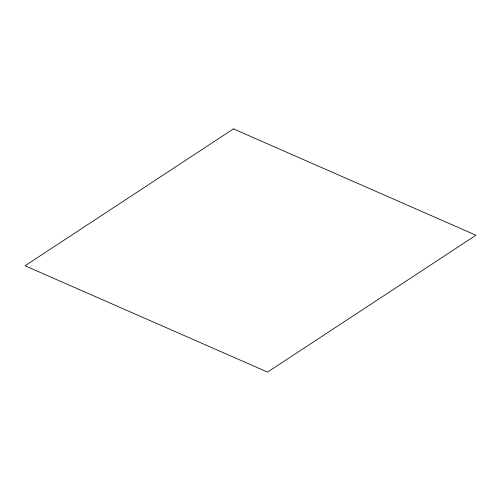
<?xml version="1.0" encoding="UTF-8"?>
<svg xmlns="http://www.w3.org/2000/svg" width="501" height="501" viewBox="0 0 501 501"><rect width="100%" height="100%" fill="white"/><g stroke="black" fill="none" stroke-linecap="round" stroke-linejoin="round"><path stroke-width="0.75" d="M233.447 128.901L25.05 265.774L267.553 372.099L475.95 235.226L233.447 128.901"/></g></svg>
